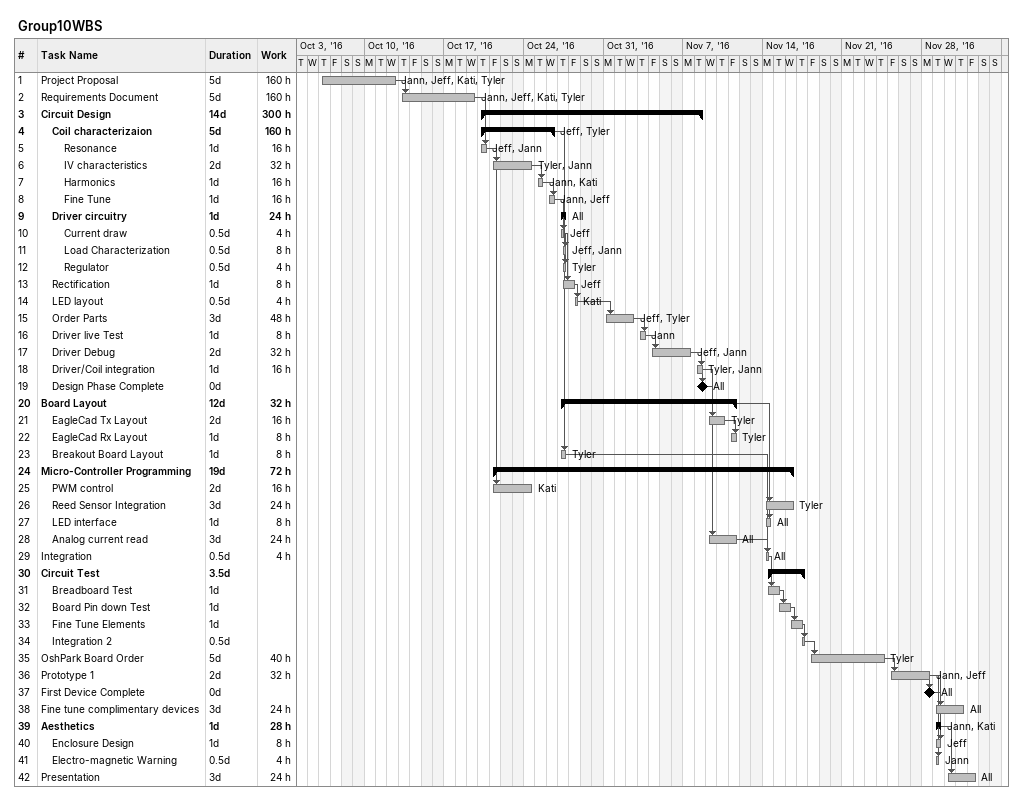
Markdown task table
Group10WBS

| ID | Level | Task | Duration | Start | Finish | Predecessors | Resources | Work (h) |
|---|---|---|---|---|---|---|---|---|
| 1 | 1 | Project Proposal | 5d | 2016-10-06 | 2016-10-12 |  | Jann, Jeff, Kati, Tyler | 160 |
| 2 | 1 | Requirements Document | 5d | 2016-10-13 | 2016-10-19 | 1 | Jann, Jeff, Kati, Tyler | 160 |
| 3 | 1 | **Circuit Design** | 14d | 2016-10-20 | 2016-11-08 |  |  | 300 |
| 4 | 2 | **Coil characterizaion** | 5d | 2016-10-20 | 2016-10-26 |  | Jeff, Tyler | 160 |
| 5 | 3 | Resonance | 1d | 2016-10-20 | 2016-10-20 | 2 | Jeff, Jann | 16 |
| 6 | 3 | IV characteristics | 2d | 2016-10-21 | 2016-10-24 | 5 | Tyler, Jann | 32 |
| 7 | 3 | Harmonics | 1d | 2016-10-25 | 2016-10-25 | 6 | Jann, Kati | 16 |
| 8 | 3 | Fine Tune | 1d | 2016-10-26 | 2016-10-26 | 7 | Jann, Jeff | 16 |
| 9 | 2 | **Driver circuitry** | 1d | 2016-10-27 | 2016-10-27 |  | All | 24 |
| 10 | 3 | Current draw | 0.5d | 2016-10-27 | 2016-10-27 | 8 | Jeff | 4 |
| 11 | 3 | Load Characterization | 0.5d | 2016-10-27 | 2016-10-27 | 10 | Jeff, Jann | 8 |
| 12 | 3 | Regulator | 0.5d | 2016-10-27 | 2016-10-27 | 10 | Tyler | 4 |
| 13 | 2 | Rectification | 1d | 2016-10-27 | 2016-10-28 | 10 | Jeff | 8 |
| 14 | 2 | LED layout | 0.5d | 2016-10-28 | 2016-10-28 | 13 | Kati | 4 |
| 15 | 2 | Order Parts | 3d | 2016-10-31 | 2016-11-02 | 14 | Jeff, Tyler | 48 |
| 16 | 2 | Driver live Test | 1d | 2016-11-03 | 2016-11-03 | 15 | Jann | 8 |
| 17 | 2 | Driver Debug | 2d | 2016-11-04 | 2016-11-07 | 16 | Jeff, Jann | 32 |
| 18 | 2 | Driver/Coil integration | 1d | 2016-11-08 | 2016-11-08 | 17 | Tyler, Jann | 16 |
| 19 | 2 | Design Phase Complete | 0d | 2016-11-08 | 2016-11-08 | 18 | All |  |
| 20 | 1 | **Board Layout** | 12d | 2016-10-27 | 2016-11-11 |  |  | 32 |
| 21 | 2 | EagleCad Tx Layout | 2d | 2016-11-09 | 2016-11-10 | 18 | Tyler | 16 |
| 22 | 2 | EagleCad Rx Layout | 1d | 2016-11-11 | 2016-11-11 | 21 | Tyler | 8 |
| 23 | 2 | Breakout Board Layout | 1d | 2016-10-27 | 2016-10-27 | 4 | Tyler | 8 |
| 24 | 1 | **Micro-Controller Programming** | 19d | 2016-10-21 | 2016-11-16 |  |  | 72 |
| 25 | 2 | PWM control | 2d | 2016-10-21 | 2016-10-24 | 5 | Kati | 16 |
| 26 | 2 | Reed Sensor Integration | 3d | 2016-11-14 | 2016-11-16 | 20 | Tyler | 24 |
| 27 | 2 | LED interface | 1d | 2016-11-14 | 2016-11-14 | 20 | All | 8 |
| 28 | 2 | Analog current read | 3d | 2016-11-09 | 2016-11-11 | 19 | All | 24 |
| 29 | 1 | Integration | 0.5d | 2016-11-14 | 2016-11-14 | 28, 23 | All | 4 |
| 30 | 1 | **Circuit Test** | 3.5d | 2016-11-14 | 2016-11-17 |  |  |  |
| 31 | 2 | Breadboard Test | 1d | 2016-11-14 | 2016-11-15 | 29 |  |  |
| 32 | 2 | Board Pin down Test | 1d | 2016-11-15 | 2016-11-16 | 31 |  |  |
| 33 | 2 | Fine Tune Elements | 1d | 2016-11-16 | 2016-11-17 | 32 |  |  |
| 34 | 2 | Integration 2 | 0.5d | 2016-11-17 | 2016-11-17 | 33 |  |  |
| 35 | 1 | OshPark Board Order | 5d | 2016-11-18 | 2016-11-24 | 34 | Tyler | 40 |
| 36 | 1 | Prototype 1 | 2d | 2016-11-25 | 2016-11-28 | 35 | Jann, Jeff | 32 |
| 37 | 1 | First Device Complete | 0d | 2016-11-28 | 2016-11-28 | 36 | All |  |
| 38 | 1 | Fine tune complimentary devices | 3d | 2016-11-29 | 2016-12-01 | 37 | All | 24 |
| 39 | 1 | **Aesthetics** | 1d | 2016-11-29 | 2016-11-29 |  | Jann, Kati | 28 |
| 40 | 2 | Enclosure Design | 1d | 2016-11-29 | 2016-11-29 | 36 | Jeff | 8 |
| 41 | 2 | Electro-magnetic Warning | 0.5d | 2016-11-29 | 2016-11-29 | 36 | Jann | 4 |
| 42 | 1 | Presentation | 3d | 2016-11-30 | 2016-12-02 | 39 | All | 24 |
